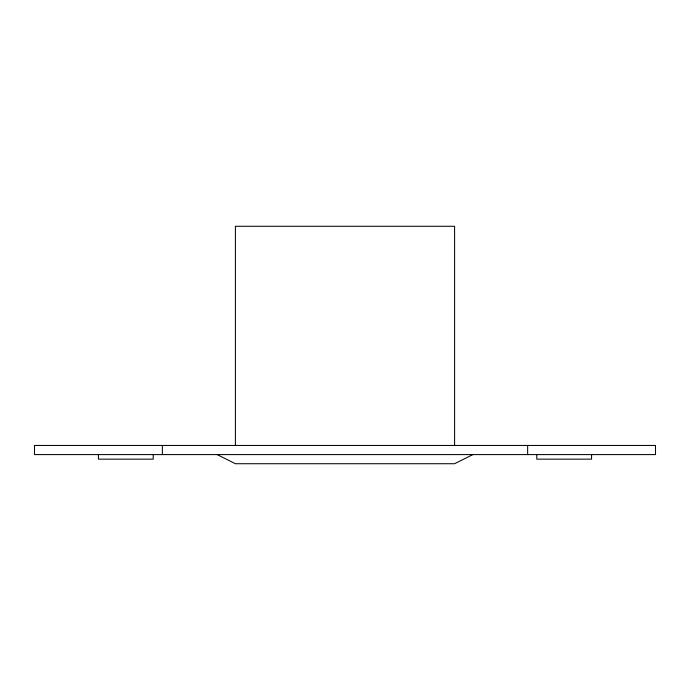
<?xml version="1.0" encoding="UTF-8"?>
<svg xmlns="http://www.w3.org/2000/svg" width="690" height="690" viewBox="0 0 690 690"><rect width="100%" height="100%" fill="white"/><g stroke="black" fill="none" stroke-linecap="round" stroke-linejoin="round"><path stroke-width="1.03" d="M472.857 454.589L454.589 463.723L235.411 463.723L217.143 454.589M591.572 454.589L591.572 459.152L536.777 459.152L536.777 454.589M527.643 445.455L527.643 454.589M454.589 445.455L454.589 226.277L235.411 226.277L235.411 445.455M162.357 445.455L162.357 454.589M153.223 454.589L153.223 459.152L98.429 459.152L98.429 454.589M655.5 445.455L34.5 445.455L34.5 454.589L655.5 454.589L655.5 445.455"/></g></svg>
